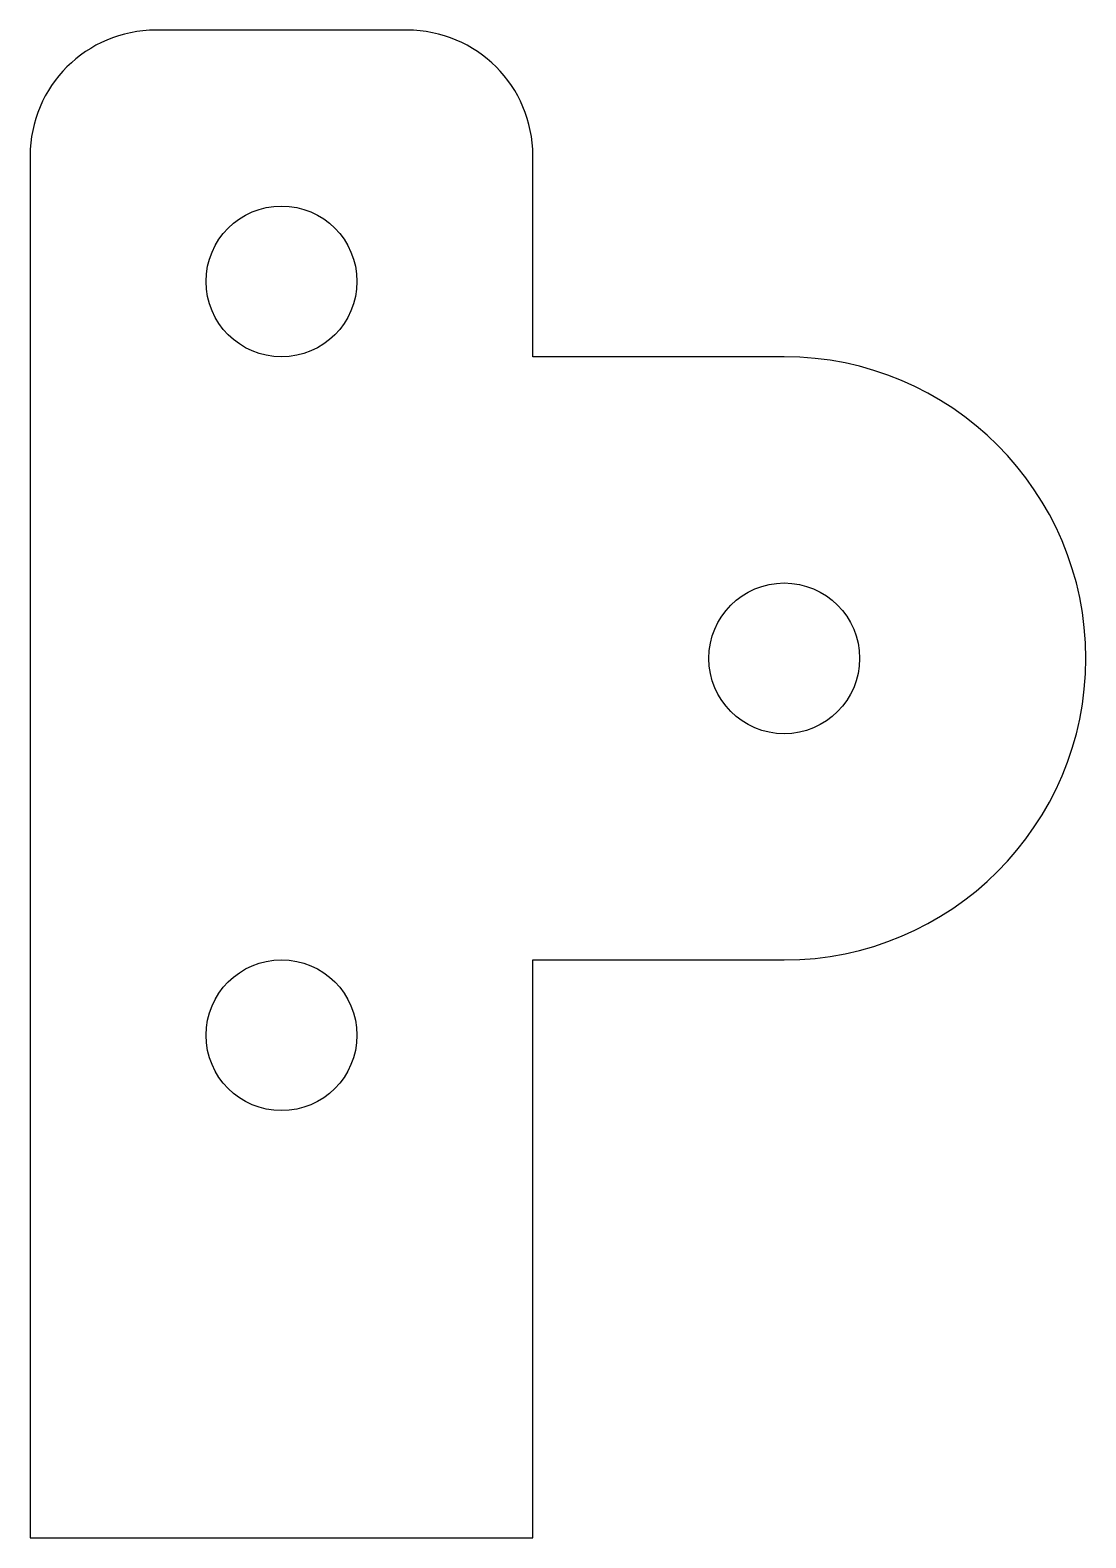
# Model space of a CAD drawing. Header units: millimetres. Extents: x 0 to 42, y 0 to 60.
import ezdxf

# ---------------------------------------------------------------- set-up
doc = ezdxf.new("R2010")
doc.units = ezdxf.units.MM

msp = doc.modelspace()

# ---------------------------------------------------------------- linework, layer by layer
at = {"layer": 'CUT'}
for p, q in [((15, 60), (5, 60)), ((0, 55), (0, 0)), ((20, 47), (20, 55)), ((30, 47), (20, 47)), ((20, 0), (20, 23)), ((20, 23), (30, 23)), ((0, 0), (20, 0))]:
    msp.add_line(p, q, dxfattribs=at)
for centre in [(10, 50), (30, 35), (10, 20)]:
    msp.add_circle(centre, 3, dxfattribs=at)
for centre, radius, start, end in [((5, 55), 5, 90, 180), ((15, 55), 5, 0, 90), ((30, 35), 12, 270, 90)]:
    msp.add_arc(centre, radius, start, end, dxfattribs=at)

doc.saveas('drawing.dxf')
